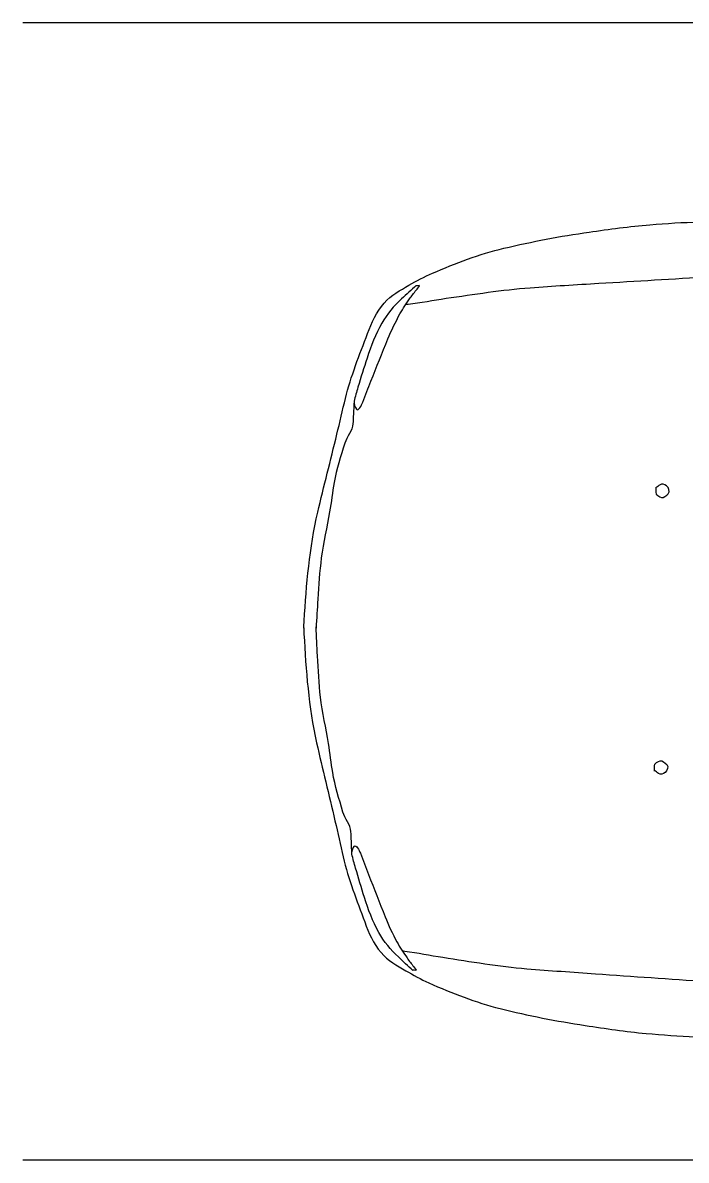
# Model space of a CAD drawing. Header units: metres. Extents: x 0 to 570, y -16 to 122.
# Drawn here: x 310.321 to 311.664, y 55.15 to 57.45 of the extents above; entities that cross this region are included whole.
import ezdxf

# ---------------------------------------------------------------- set-up
doc = ezdxf.new("R2010")
doc.units = ezdxf.units.M
doc.layers.add('ARQ- AUTOMOBILES', color=8, linetype='Continuous')
doc.layers.add('ARQ-SUELO', color=252, linetype='Continuous')

# ---------------------------------------------------------------- blocks, each defined once
blk = doc.blocks.new('A$C14541C0E')
at = {"layer": 'ARQ- AUTOMOBILES'}
for points, knots in [([(0, 0.9289), (0.0001, 0.9337), (0.0001, 0.9385), (0.0002, 0.9433), (0.0013, 1.0171), (0.0043, 1.0912), (0.0177, 1.1641), (0.0275, 1.2174), (0.039, 1.2701), (0.0492, 1.3232), (0.054, 1.3477), (0.0584, 1.3722), (0.0632, 1.3967), (0.072, 1.4421), (0.0875, 1.4855), (0.102, 1.5296), (0.1094, 1.552), (0.1172, 1.5739), (0.1328, 1.5929), (0.1464, 1.6094), (0.1636, 1.6201), (0.1812, 1.6311), (0.1963, 1.6406), (0.2112, 1.6498), (0.2273, 1.6575), (0.2736, 1.68), (0.3202, 1.7003), (0.3695, 1.7145), (0.426, 1.7308), (0.4827, 1.7441), (0.5403, 1.7549), (0.581, 1.7626), (0.6216, 1.7703), (0.6627, 1.7755), (0.6958, 1.7798), (0.729, 1.7831), (0.7623, 1.7858), (0.8307, 1.7913), (0.899, 1.7973), (0.9675, 1.7983), (1.021, 1.7991), (1.0745, 1.7993), (1.128, 1.7991), (1.1754, 1.7988), (1.2228, 1.7983), (1.2702, 1.7983), (1.2768, 1.7983), (1.2833, 1.7983), (1.2899, 1.7983)], [0, 0, 0, 0, 0.007683, 0.007683, 0.007683, 0.125649, 0.125649, 0.125649, 0.212062, 0.212062, 0.212062, 0.251911, 0.251911, 0.251911, 0.325662, 0.325662, 0.325662, 0.363112, 0.363112, 0.363112, 0.395949, 0.395949, 0.395949, 0.424294, 0.424294, 0.424294, 0.505873, 0.505873, 0.505873, 0.599338, 0.599338, 0.599338, 0.665442, 0.665442, 0.665442, 0.71881, 0.71881, 0.71881, 0.828307, 0.828307, 0.828307, 0.913794, 0.913794, 0.913794, 0.989522, 0.989522, 0.989522, 1, 1, 1, 1]), ([(1.0295, 1.6706), (1.0257, 1.6741), (1.022, 1.6776), (1.0182, 1.6811), (1.012, 1.6869), (1.0018, 1.6864), (0.9933, 1.6866), (0.9739, 1.6872), (0.9544, 1.6879), (0.9351, 1.6866), (0.8865, 1.6833), (0.8379, 1.6805), (0.7895, 1.6755), (0.7146, 1.6677), (0.6398, 1.6599), (0.565, 1.6519), (0.5187, 1.6469), (0.4725, 1.6421), (0.4263, 1.6366), (0.3695, 1.6297), (0.3134, 1.6181), (0.2572, 1.6074), (0.2318, 1.6025), (0.2066, 1.5963), (0.181, 1.5921), (0.1793, 1.5918), (0.1776, 1.5915), (0.1759, 1.5912)], [0, 0, 0, 0, 0.017744, 0.017744, 0.017744, 0.047302, 0.047302, 0.047302, 0.114618, 0.114618, 0.114618, 0.283398, 0.283398, 0.283398, 0.544479, 0.544479, 0.544479, 0.705728, 0.705728, 0.705728, 0.904157, 0.904157, 0.904157, 0.994065, 0.994065, 0.994065, 1, 1, 1, 1]), ([(0.1959, 1.6313), (0.1864, 1.6218), (0.1769, 1.6123), (0.1674, 1.6028), (0.1526, 1.5878), (0.1395, 1.5711), (0.1297, 1.552), (0.1179, 1.5289), (0.1098, 1.5048), (0.1031, 1.4801), (0.0976, 1.4601), (0.0926, 1.4402), (0.0874, 1.4202), (0.085, 1.4107), (0.0826, 1.4011), (0.081, 1.3916), (0.0801, 1.3862), (0.0836, 1.3796), (0.0865, 1.3759), (0.0898, 1.3717), (0.0964, 1.3846), (0.0985, 1.3906), (0.1035, 1.4051), (0.1082, 1.4196), (0.1132, 1.434), (0.1233, 1.4629), (0.1333, 1.4918), (0.1435, 1.5207), (0.1498, 1.5383), (0.1573, 1.5555), (0.1656, 1.5723), (0.1713, 1.5838), (0.1781, 1.5947), (0.1849, 1.6055), (0.1889, 1.6119), (0.1935, 1.6178), (0.1978, 1.624), (0.1993, 1.6262), (0.2042, 1.6317), (0.2015, 1.6313), (0.1993, 1.631), (0.1972, 1.6307), (0.195, 1.6304)], [0, 0, 0, 0, 0.070016, 0.070016, 0.070016, 0.179626, 0.179626, 0.179626, 0.312683, 0.312683, 0.312683, 0.420127, 0.420127, 0.420127, 0.470953, 0.470953, 0.470953, 0.499779, 0.499779, 0.499779, 0.532713, 0.532713, 0.532713, 0.612102, 0.612102, 0.612102, 0.771399, 0.771399, 0.771399, 0.868805, 0.868805, 0.868805, 0.935418, 0.935418, 0.935418, 0.974427, 0.974427, 0.974427, 0.988724, 0.988724, 0.988724, 1, 1, 1, 1]), ([(0.081, 1.3915), (0.0809, 1.3827), (0.0808, 1.374), (0.0808, 1.3652), (0.0807, 1.3589), (0.0809, 1.3525), (0.0808, 1.3462), (0.0804, 1.3319), (0.0695, 1.3198), (0.066, 1.306), (0.0592, 1.2794), (0.0515, 1.2529), (0.0481, 1.2256), (0.0456, 1.2059), (0.0441, 1.186), (0.0417, 1.1663), (0.0379, 1.1349), (0.0316, 1.1038), (0.0291, 1.0722), (0.0268, 1.0444), (0.0263, 1.0165), (0.0259, 0.9886), (0.0256, 0.969), (0.0253, 0.9494), (0.025, 0.9298)], [0, 0, 0, 0, 0.056134, 0.056134, 0.056134, 0.09687, 0.09687, 0.09687, 0.188484, 0.188484, 0.188484, 0.364702, 0.364702, 0.364702, 0.492155, 0.492155, 0.492155, 0.695378, 0.695378, 0.695378, 0.874288, 0.874288, 0.874288, 1, 1, 1, 1]), ([(0.699, 1.2459), (0.699, 1.2424), (0.699, 1.239), (0.699, 1.2356), (0.699, 1.2304), (0.7069, 1.2262), (0.711, 1.2256), (0.7152, 1.225), (0.7204, 1.2298), (0.7242, 1.2338), (0.7283, 1.2381), (0.7249, 1.2461), (0.7201, 1.2497), (0.7163, 1.2526), (0.7103, 1.254), (0.7069, 1.2512), (0.7042, 1.2489), (0.7015, 1.2467), (0.6987, 1.2444)], [0, 0, 0, 0, 0.125842, 0.125842, 0.125842, 0.316995, 0.316995, 0.316995, 0.507127, 0.507127, 0.507127, 0.70765, 0.70765, 0.70765, 0.869959, 0.869959, 0.869959, 1, 1, 1, 1]), ([(0, 0.9314), (0.0005, 0.9266), (0.001, 0.9218), (0.0014, 0.917), (0.0086, 0.8435), (0.0176, 0.7698), (0.0369, 0.6984), (0.051, 0.6461), (0.0667, 0.5944), (0.0813, 0.5423), (0.088, 0.5183), (0.0944, 0.4942), (0.1012, 0.4702), (0.1137, 0.4257), (0.1327, 0.3837), (0.1508, 0.3409), (0.1599, 0.3192), (0.1695, 0.298), (0.1866, 0.2804), (0.2016, 0.265), (0.2195, 0.2558), (0.2379, 0.2463), (0.2538, 0.238), (0.2694, 0.2301), (0.2861, 0.2237), (0.3341, 0.2051), (0.3822, 0.1886), (0.4325, 0.1785), (0.49, 0.1669), (0.5477, 0.1583), (0.6059, 0.1521), (0.6471, 0.1478), (0.6882, 0.1435), (0.7296, 0.1416), (0.763, 0.1401), (0.7964, 0.1394), (0.8298, 0.1395), (0.8983, 0.1396), (0.9668, 0.1392), (1.0353, 0.1438), (1.0888, 0.1473), (1.142, 0.1516), (1.1953, 0.1561), (1.2426, 0.1602), (1.2898, 0.1646), (1.337, 0.1685), (1.3435, 0.169), (1.3501, 0.1696), (1.3566, 0.1701)], [0, 0, 0, 0, 0.007683, 0.007683, 0.007683, 0.125649, 0.125649, 0.125649, 0.212062, 0.212062, 0.212062, 0.251911, 0.251911, 0.251911, 0.325662, 0.325662, 0.325662, 0.363112, 0.363112, 0.363112, 0.395949, 0.395949, 0.395949, 0.424294, 0.424294, 0.424294, 0.505873, 0.505873, 0.505873, 0.599338, 0.599338, 0.599338, 0.665442, 0.665442, 0.665442, 0.718811, 0.718811, 0.718811, 0.828308, 0.828308, 0.828308, 0.913794, 0.913794, 0.913794, 0.989522, 0.989522, 0.989522, 1, 1, 1, 1]), ([(0.1185, 0.4769), (0.1177, 0.4856), (0.1169, 0.4943), (0.1161, 0.503), (0.1156, 0.5093), (0.1153, 0.5157), (0.1146, 0.522), (0.1131, 0.5362), (0.1013, 0.5474), (0.0966, 0.5609), (0.0876, 0.5868), (0.0778, 0.6126), (0.0722, 0.6395), (0.0681, 0.659), (0.065, 0.6786), (0.061, 0.6981), (0.0546, 0.7291), (0.0459, 0.7596), (0.0407, 0.7909), (0.0362, 0.8184), (0.0334, 0.8462), (0.0307, 0.8739), (0.0288, 0.8934), (0.0269, 0.9129), (0.0251, 0.9324)], [0, 0, 0, 0, 0.056135, 0.056135, 0.056135, 0.096872, 0.096872, 0.096872, 0.188484, 0.188484, 0.188484, 0.364701, 0.364701, 0.364701, 0.492157, 0.492157, 0.492157, 0.695378, 0.695378, 0.695378, 0.874289, 0.874289, 0.874289, 1, 1, 1, 1]), ([(0.7226, 0.6725), (0.7223, 0.6759), (0.7221, 0.6793), (0.7218, 0.6827), (0.7214, 0.6879), (0.7288, 0.6922), (0.7329, 0.6936), (0.737, 0.6951), (0.7431, 0.6905), (0.7467, 0.6865), (0.7506, 0.6823), (0.7487, 0.674), (0.7439, 0.6704), (0.7401, 0.6675), (0.7346, 0.6653), (0.7309, 0.6678), (0.728, 0.6699), (0.7251, 0.6719), (0.7222, 0.6739)], [0, 0, 0, 0, 0.125835, 0.125835, 0.125835, 0.316984, 0.316984, 0.316984, 0.507119, 0.507119, 0.507119, 0.707645, 0.707645, 0.707645, 0.869961, 0.869961, 0.869961, 1, 1, 1, 1]), ([(0.2527, 0.2472), (0.2424, 0.2559), (0.2322, 0.2647), (0.2219, 0.2734), (0.2059, 0.287), (0.1915, 0.3026), (0.1802, 0.3209), (0.1665, 0.343), (0.1565, 0.3663), (0.1478, 0.3904), (0.1407, 0.4098), (0.134, 0.4292), (0.1273, 0.4488), (0.1241, 0.4581), (0.1211, 0.4675), (0.1185, 0.4768), (0.1171, 0.4821), (0.1198, 0.4881), (0.1228, 0.4929), (0.1262, 0.4983), (0.1333, 0.485), (0.1359, 0.4792), (0.142, 0.4652), (0.1479, 0.4511), (0.1541, 0.4372), (0.1665, 0.4092), (0.1788, 0.3812), (0.1914, 0.3532), (0.1991, 0.3362), (0.2079, 0.3197), (0.2176, 0.3036), (0.2242, 0.2925), (0.2319, 0.2823), (0.2396, 0.272), (0.2441, 0.2661), (0.2492, 0.2605), (0.2539, 0.2547), (0.2556, 0.2526), (0.2609, 0.2475), (0.2582, 0.2477), (0.256, 0.2478), (0.2538, 0.2479), (0.2517, 0.2481)], [0, 0, 0, 0, 0.070016, 0.070016, 0.070016, 0.179626, 0.179626, 0.179626, 0.312683, 0.312683, 0.312683, 0.420125, 0.420125, 0.420125, 0.470951, 0.470951, 0.470951, 0.499777, 0.499777, 0.499777, 0.532713, 0.532713, 0.532713, 0.612101, 0.612101, 0.612101, 0.771398, 0.771398, 0.771398, 0.868805, 0.868805, 0.868805, 0.935417, 0.935417, 0.935417, 0.974427, 0.974427, 0.974427, 0.988723, 0.988723, 0.988723, 1, 1, 1, 1]), ([(1.0866, 0.2761), (1.0832, 0.2724), (1.0797, 0.2686), (1.0763, 0.2648), (1.0706, 0.2585), (1.0604, 0.2582), (1.0519, 0.2572), (1.0326, 0.255), (1.0133, 0.2527), (0.9939, 0.2525), (0.9452, 0.2518), (0.8965, 0.2506), (0.8479, 0.2517), (0.7726, 0.2533), (0.6974, 0.255), (0.6221, 0.2569), (0.5757, 0.258), (0.5292, 0.2591), (0.4827, 0.2608), (0.4256, 0.263), (0.3687, 0.27), (0.3118, 0.2761), (0.286, 0.2789), (0.2604, 0.283), (0.2346, 0.2851), (0.2329, 0.2853), (0.2312, 0.2854), (0.2295, 0.2856)], [0, 0, 0, 0, 0.017744, 0.017744, 0.017744, 0.047301, 0.047301, 0.047301, 0.114617, 0.114617, 0.114617, 0.283398, 0.283398, 0.283398, 0.544479, 0.544479, 0.544479, 0.705727, 0.705727, 0.705727, 0.904156, 0.904156, 0.904156, 0.994065, 0.994065, 0.994065, 1, 1, 1, 1])]:
    blk.add_open_spline(points, degree=3, knots=knots, dxfattribs=at)

msp = doc.modelspace()

# ---------------------------------------------------------------- linework, layer by layer
at = {"layer": 'ARQ-SUELO'}
for points in [[(315.3212, 57.4499), (310.3212, 57.4499)], [(315.3212, 55.1499), (310.3212, 55.1499)]]:
    msp.add_lwpolyline(points, dxfattribs=at)

# ---------------------------------------------------------------- block references
at = {"layer": 'ARQ- AUTOMOBILES', "xscale": -1, "rotation": 182.0689013212563}
msp.add_blockref('A$C14541C0E', (310.856, 57.1567), dxfattribs=at)

doc.saveas('drawing.dxf')
